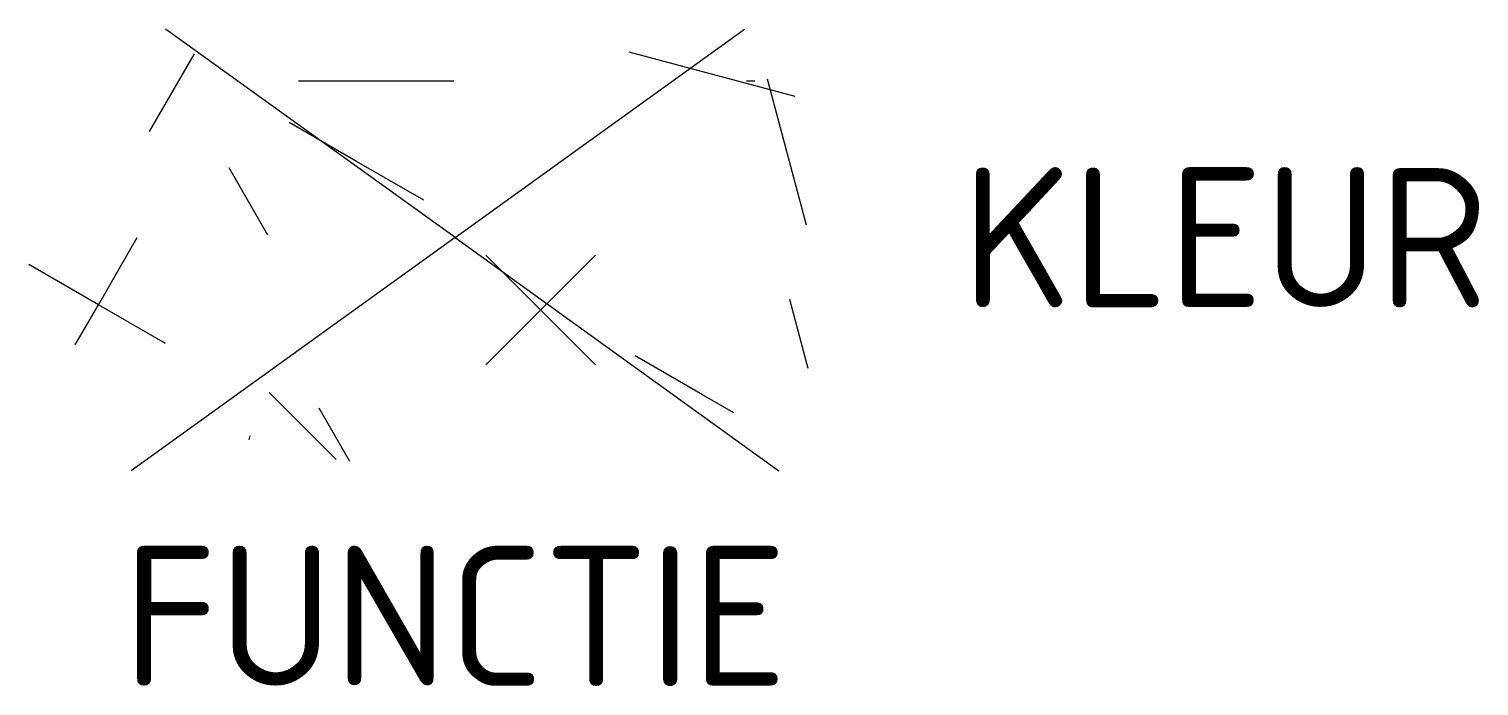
# Model space of a CAD drawing. Extents: x -5.5 to 13.2, y -5.8 to 2.7.
import ezdxf
from ezdxf.enums import TextEntityAlignment as Align

# ---------------------------------------------------------------- set-up
doc = ezdxf.new("R2010")
doc.units = 0
doc.styles.add('NLCS-ISO', font='NLCS-ISO.ttf')

msp = doc.modelspace()

# ---------------------------------------------------------------- linework, layer by layer
for p, q in [((0, 0), (-3.728, 2.684)), ((0, 0), (3.728, 2.684)), ((-3.933, 1.364), (-3.356, 2.363)), ((4.379, 1.814), (2.241, 2.387)), ((-2.016, 2.015), (-1.016, 2.015)), ((-1.016, 2.015), (-0.016, 2.015)), ((3.754, 2.015), (3.863, 2.015)), ((4.528, 0.159), (4.025, 2.038)), ((-1.268, 0.98), (-2.134, 1.48)), ((-0.402, 0.48), (-1.268, 0.98)), ((-2.41, 0.03), (-2.91, 0.896)), ((0, 0), (-4.172, -3.003)), ((-4.593, -0.866), (-4.093, 0)), ((0, 0), (4.172, -3.003)), ((-4.593, -0.866), (-5.487, -0.35)), ((0.395, -1.641), (1.809, -0.227)), ((1.809, -1.641), (0.395, -0.227)), ((-4.892, -1.383), (-4.593, -0.866)), ((-3.727, -1.366), (-4.593, -0.866)), ((4.549, -1.688), (4.311, -0.798)), ((3.187, -2.026), (2.321, -1.526)), ((-1.531, -2.859), (-2.394, -1.995)), ((3.592, -2.26), (3.187, -2.026)), ((-1.355, -2.884), (-1.75, -2.2)), ((-2.652, -2.606), (-2.639, -2.556))]:
    msp.add_line(p, q)

# ---------------------------------------------------------------- texts
at = {"style": 'NLCS-ISO'}
msp.add_attdef('KLEUR', text='', height=1.8, dxfattribs=at).set_placement((6.525, 0), align=Align.MIDDLE_LEFT)
at = {"style": 'NLCS-ISO', "flags": 1}
msp.add_attdef('FUNCTIE', text='', height=1.8, dxfattribs=at).set_placement((0, -3.975), align=Align.TOP_CENTER)

doc.saveas('drawing.dxf')
